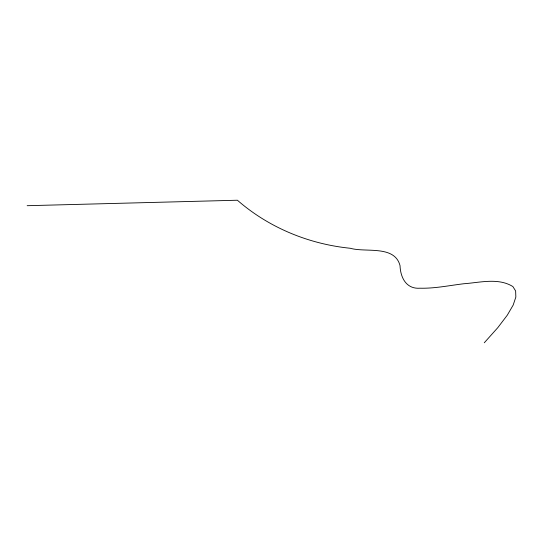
<?xml version="1.0" encoding="UTF-8"?>
<svg xmlns="http://www.w3.org/2000/svg" width="543" height="543" viewBox="0 0 543 543"><rect width="100%" height="100%" fill="white"/><g stroke="black" fill="none" stroke-linecap="round" stroke-linejoin="round"><path stroke-width="0.81" d="M484.275 342.769L497.761 327.7L507.271 315.205L513.183 305.057L515.85 297.055L515.633 290.967L512.904 286.575C498.311 277.514 479.937 282.604 463.892 283.738C449.332 285.475 434.821 288.571 420.092 288.204C406.171 289.283 400.456 277.466 400.028 265.595C394.551 244.805 365.751 252.753 350.276 248.266C308.906 244.112 268.812 227.666 237.4 200.231L27.15 205.702"/></g></svg>
